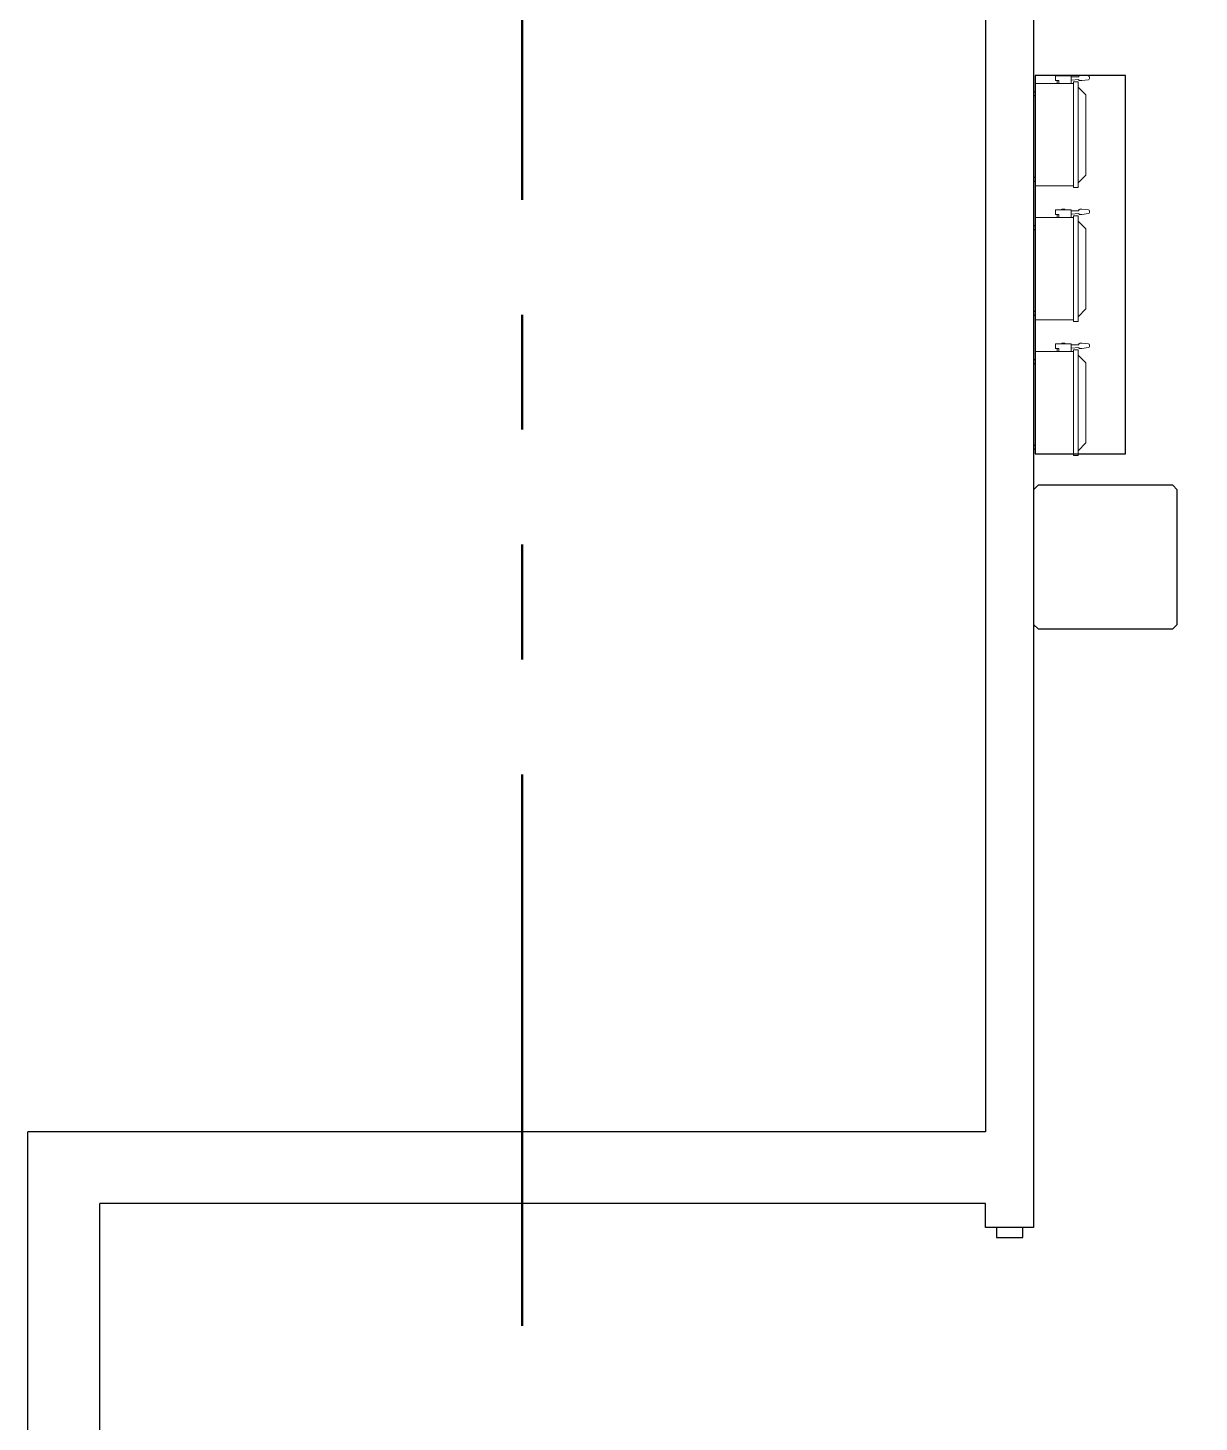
# Model space of a CAD drawing. Extents: x 1.3 to 36.8, y 1.2 to 24.4.
# Drawn here: x 13.493 to 14.512, y 10.397 to 11.61 of the extents above; entities that cross this region are included whole.
import ezdxf

# ---------------------------------------------------------------- set-up
doc = ezdxf.new("R2010")
doc.units = 0
doc.header["$LTSCALE"] = 96
doc.header["$MEASUREMENT"] = 0
doc.linetypes.add('PHANTOM', pattern=[0.5, 0.25, -0.05, 0.05, -0.05, 0.05, -0.05])
for name, color, linetype in [('A-COLS', 1, 'Continuous'), ('A-WALL-FULL', 7, 'Continuous'), ('E - Equipment New', 7, 'Continuous')]:
    doc.layers.add(name, color=color, linetype=linetype)
doc.layers.add('Annotations', color=250, linetype='Continuous', lineweight=9)
doc.layers.add('CONTINUOUS1', color=7, linetype='Continuous', lineweight=20)

# ---------------------------------------------------------------- blocks, each defined once
blk = doc.blocks.new('*U9')
at = {"layer": 'CONTINUOUS1'}
for p, q in [((-1.17, 9.81), (-1.3, 8.71)), ((-0.76, 10.01), (-0.96, 10.01)), ((-0.42, 8.71), (-0.55, 9.81)), ((2, 9.41), (0.69, 8.11)), ((15.38, 9.41), (2, 9.41)), ((16.68, 8.11), (15.38, 9.41)), ((-1.3, 8.71), (-1.3, 8.36)), ((-1.17, 8.23), (-1.04, 8.23)), ((-1.04, 8.23), (-1.04, 6.93)), ((-0.58, 8.19), (-0.55, 8.19)), ((-0.46, 6.93), (-0.58, 8.19)), ((-0.42, 8.31), (-0.42, 8.71)), ((-0.18, 8.11), (17.47, 8.11)), ((-0.18, 7.33), (-0.18, 8.11)), ((17.47, 7.33), (-0.18, 7.33)), ((0.08, 7.33), (0.08, 0.91)), ((17.21, 0.91), (17.21, 7.33)), ((17.47, 8.11), (17.47, 7.33)), ((-1.3, 5.89), (-1.3, 5.37)), ((-1.17, 5.89), (-1.3, 5.89)), ((-1.3, 5.37), (-1.17, 5.37)), ((0.08, 6.94), (-1.17, 6.93)), ((-1.17, 4.33), (-1.17, 6.93)), ((-0.42, 4.85), (-0.42, 4.33)), ((0.08, 4.85), (-0.42, 4.85)), ((0.08, 5.89), (0.08, 5.37)), ((-0.42, 4.33), (-1.17, 4.33)), ((0.08, 4.59), (-0.42, 4.59)), ((0.08, 0.91), (17.21, 0.91)), ((1.61, 0.65), (1.4, 0.91)), ((1.98, 0.65), (1.61, 0.65)), ((2.19, 0.91), (1.98, 0.65)), ((15.91, 0.65), (15.7, 0.91)), ((16.29, 0.65), (15.91, 0.65)), ((16.5, 0.91), (16.29, 0.65))]:
    blk.add_line(p, q, dxfattribs=at)
for centre, radius, start, end in [((-0.96, 9.8), 0.208, 90, 176.8842), ((-0.76, 9.8), 0.208, 3.116, 90), ((-1.17, 8.36), 0.125, 180, 270), ((-0.55, 8.31), 0.125, 270, 0)]:
    blk.add_arc(centre, radius, start, end, dxfattribs=at)

msp = doc.modelspace()

# ---------------------------------------------------------------- linework, layer by layer
at = {"layer": 'A-COLS'}
msp.add_lwpolyline([(14.49252, 11.09107), (14.49252, 11.20825), (14.48862, 11.21216), (14.37143, 11.21216), (14.36752, 11.20825), (14.36752, 11.09107), (14.37143, 11.08716), (14.48862, 11.08716)], close=True, dxfattribs=at)
at = {"layer": 'A-WALL-FULL'}
for p, q in [((14.32586, 12.33716), (14.32586, 11.1437)), ((14.36752, 12.33716), (14.36752, 10.56631)), ((14.32586, 11.1437), (14.32586, 10.64967)), ((14.32586, 10.64967), (13.49252, 10.64967)), ((13.49252, 8.44933), (13.49252, 10.64967)), ((13.55502, 9.108), (13.55502, 10.58717)), ((14.32587, 10.58717), (13.55502, 10.58717)), ((14.32587, 10.56631), (14.32587, 10.58717)), ((14.36754, 10.56631), (14.32587, 10.56631))]:
    msp.add_line(p, q, dxfattribs=at)
msp.add_lwpolyline([(14.33525, 10.55772), (14.35816, 10.55772), (14.35816, 10.56631), (14.33525, 10.56631)], close=True, dxfattribs=at)
at = {"layer": 'Annotations', "linetype": 'PHANTOM', "lineweight": 50, "ltscale": 0.02}
msp.add_lwpolyline([(15.69287, 11.94063), (13.92263, 11.94063), (13.92263, 10.1393), (15.69287, 10.1393)], close=True, dxfattribs=at)
at = {"layer": 'E - Equipment New'}
msp.add_lwpolyline([(14.36888, 11.23947), (14.44745, 11.23947), (14.44745, 11.56883), (14.36888, 11.56883)], close=True, dxfattribs=at)

# ---------------------------------------------------------------- block references
at = {"layer": 'E - Equipment New', "xscale": 0.005208333316844227, "yscale": 0.005208333316844227, "zscale": 0.005208333316844241, "rotation": 270}
for p in [(14.36416, 11.56226), (14.36416, 11.44568), (14.36416, 11.3291)]:
    msp.add_blockref('*U9', p, dxfattribs=at)

doc.saveas('drawing.dxf')
